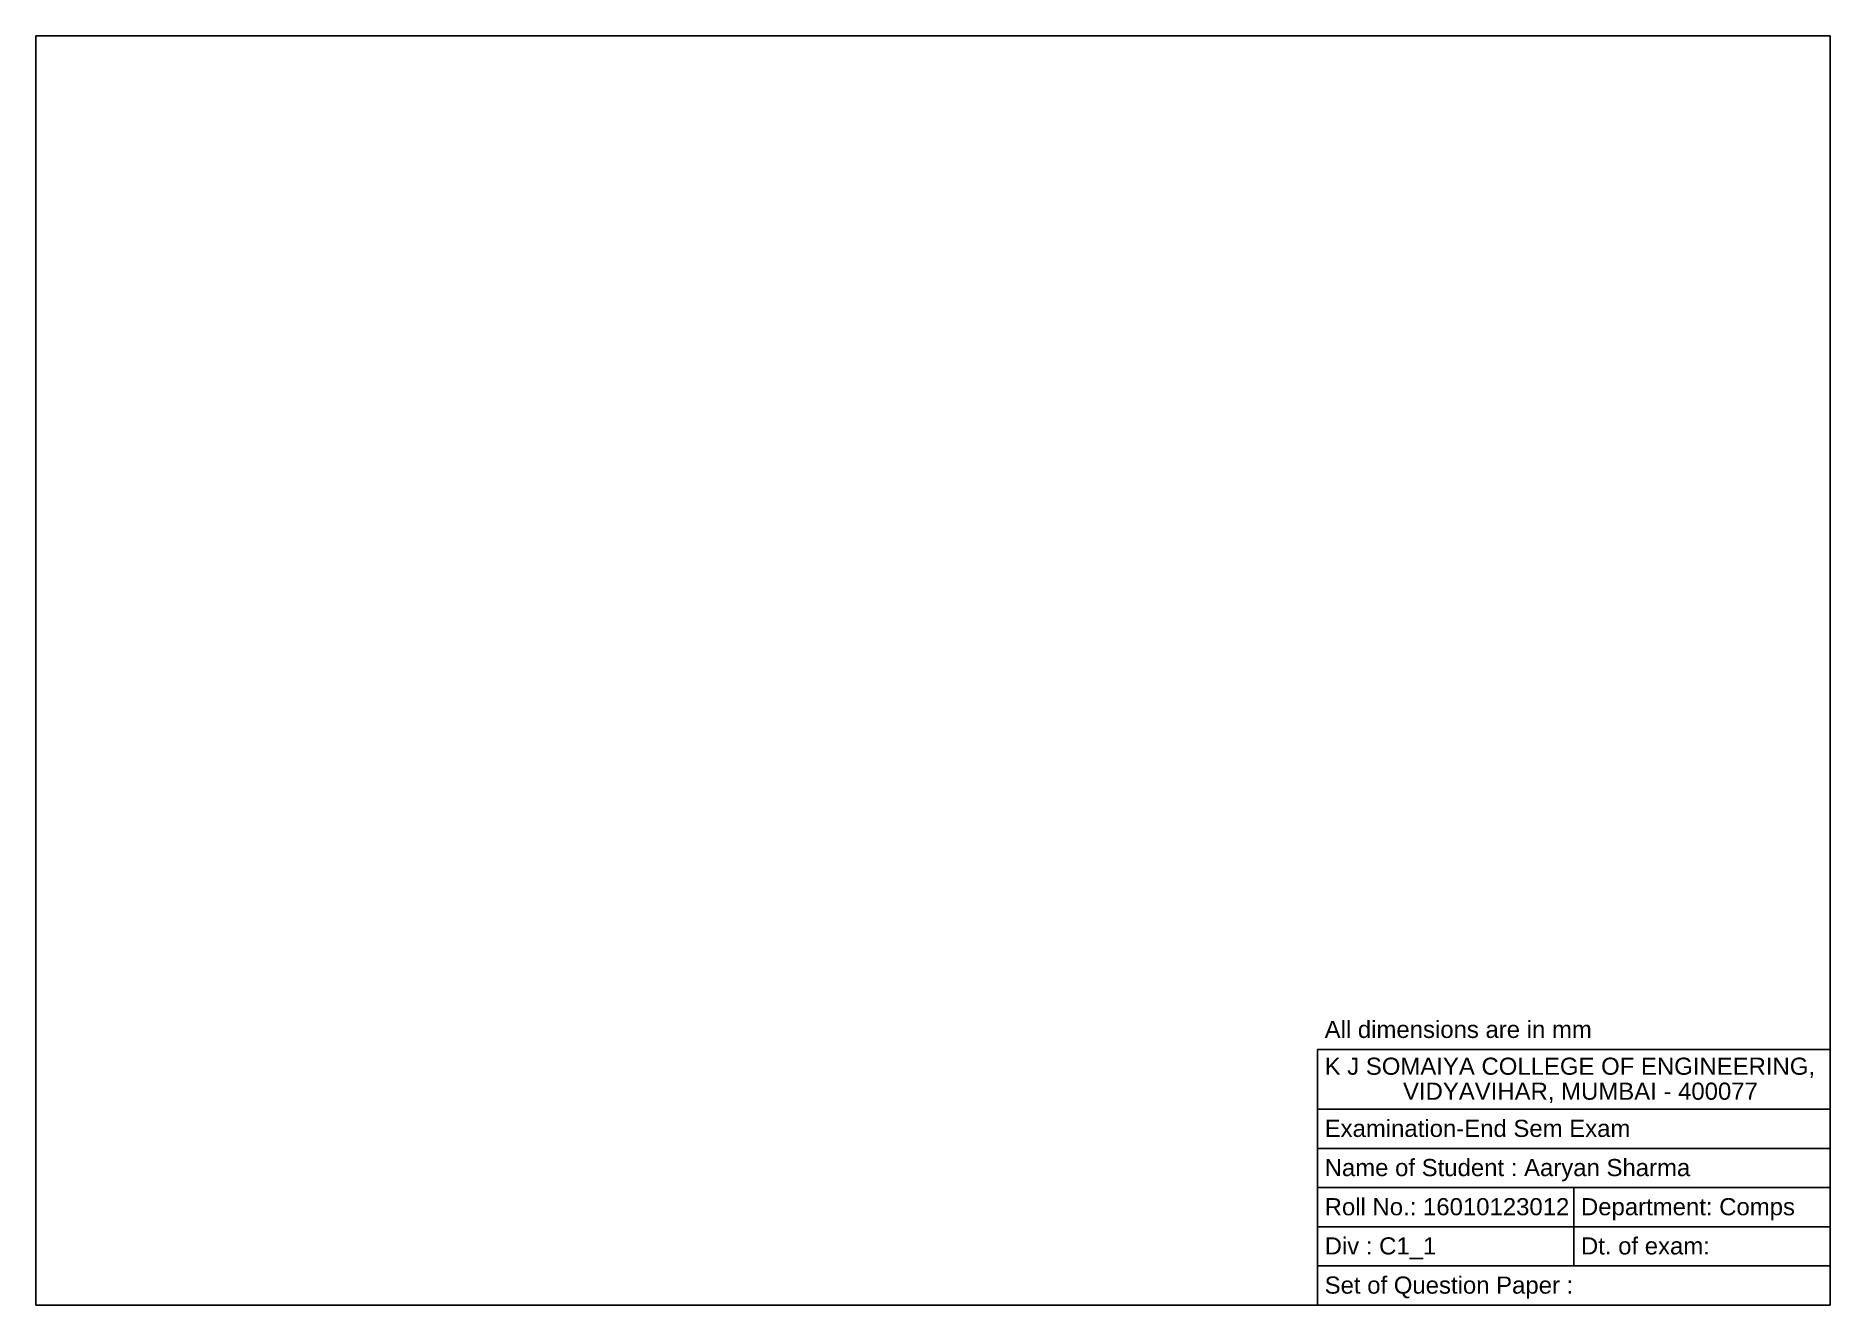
# Model space of a CAD drawing. Header units: millimetres. Extents: x 2670 to 3090, y 1870 to 2167.
import ezdxf

# ---------------------------------------------------------------- set-up
doc = ezdxf.new("R2010")
doc.units = ezdxf.units.MM
doc.styles.get("Standard").update_dxf_attribs({"font": 'arial.ttf'})

msp = doc.modelspace()

# ---------------------------------------------------------------- linework, layer by layer
for p, q in [((2670.18, 2167.19), (3090.18, 2167.19)), ((2670.18, 1870.19), (2670.18, 2167.19)), ((3090.18, 2167.19), (3090.18, 1870.19)), ((2970.18, 1930.01), (3090.18, 1930.01)), ((2970.18, 1870.19), (2970.18, 1930.01)), ((3090.18, 1925.19), (3090.18, 1870.19)), ((2970.18, 1916.02), (3090.18, 1916.02)), ((2970.18, 1906.86), (3090.18, 1906.86)), ((2970.18, 1897.69), (3090.18, 1897.69)), ((3030.18, 1897.69), (3030.18, 1879.36)), ((2970.18, 1888.52), (3090.18, 1888.52)), ((2970.18, 1879.36), (3090.18, 1879.36)), ((3090.18, 1870.19), (2670.18, 1870.19)), ((3090.18, 1870.19), (2970.18, 1870.19))]:
    msp.add_line(p, q)

# ---------------------------------------------------------------- texts
for s, height, p in [('All dimensions are in mm', 4.0079, (2971.86, 1932.7)), ('K J SOMAIYA COLLEGE OF ENGINEERING, ', 4.0079, (2971.86, 1924.09)), ('VIDYAVIHAR, MUMBAI - 400077', 4.0079, (2990.2, 1918.24)), ('Examination-End Sem Exam', 4.0079, (2971.86, 1909.54)), ('Name of Student : Aaryan Sharma', 4.0079, (2971.86, 1900.37)), ('Roll No.: 16010123012 ', 4.0079, (2971.86, 1891.21)), ('Department: Comps ', 4.0079, (3031.86, 1891.21)), ('Div : C1_1', 4.008, (2971.86, 1882.04)), ('Dt. of exam:', 4.0079, (3031.86, 1882.04)), ('Set of Question Paper : ', 4.0079, (2971.86, 1872.87))]:
    msp.add_text(s, height=height).set_placement(p)

doc.saveas('drawing.dxf')
